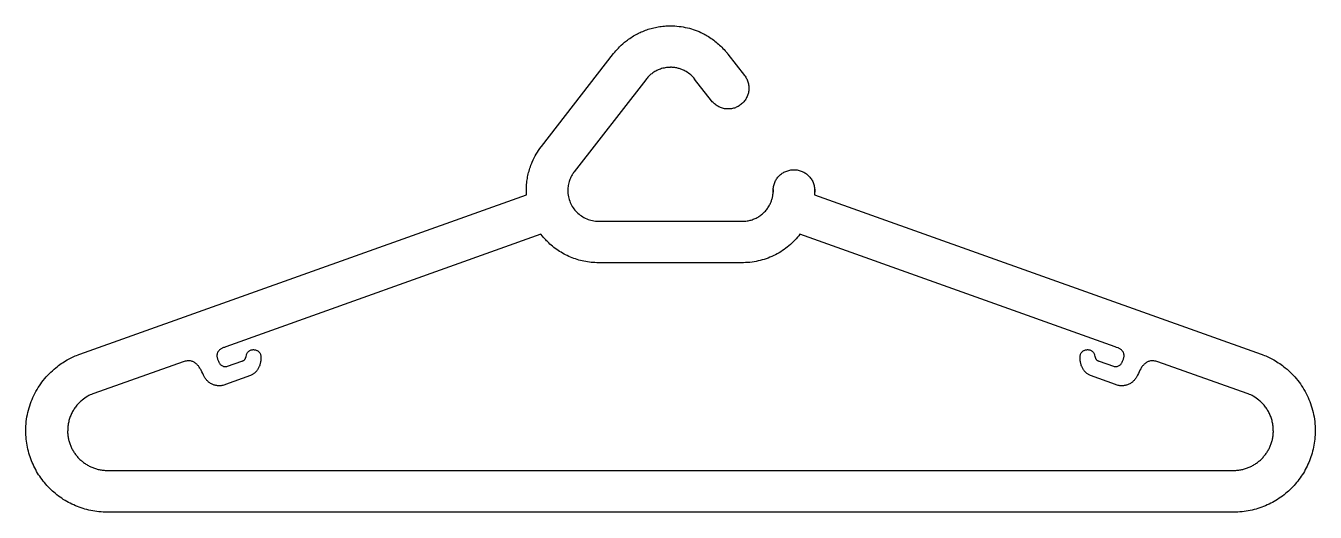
# Model space of a CAD drawing. Extents: x 27 to 2943, y 104 to 2866.
# Drawn here: x 993.4 to 1455, y 540.8 to 715 of the extents above; entities that cross this region are included whole.
import ezdxf

# ---------------------------------------------------------------- set-up
doc = ezdxf.new("R2010")
doc.units = 0
doc.layers.add('IMPORT_-_HANGER_PACK_EPS', color=18, linetype='CONTINUOUS')

msp = doc.modelspace()

# ---------------------------------------------------------------- linework, layer by layer
at = {"layer": 'IMPORT_-_HANGER_PACK_EPS'}
for points in [[(1275.74, 654.49), (1435.63, 597.45), (1435.63, 597.45), (1435.93, 597.34), (1436.23, 597.21), (1436.75, 597), (1437.27, 596.79), (1437.77, 596.57), (1438.27, 596.34), (1438.76, 596.1), (1439.25, 595.86), (1439.72, 595.61), (1440.19, 595.35), (1440.72, 595.04), (1441.24, 594.71), (1441.76, 594.38), (1442.27, 594.04), (1442.78, 593.68), (1443.28, 593.31), (1443.77, 592.93), (1444.26, 592.54), (1444.87, 592.03), (1445.46, 591.5), (1446.03, 590.96), (1446.6, 590.4), (1447.14, 589.83), (1447.67, 589.25), (1448.19, 588.65), (1448.69, 588.03), (1449.17, 587.41), (1449.64, 586.76), (1450.09, 586.11), (1450.52, 585.44), (1450.93, 584.77), (1451.33, 584.08), (1451.7, 583.37), (1452.06, 582.66), (1452.4, 581.94), (1452.72, 581.2), (1453.02, 580.46), (1453.3, 579.7), (1453.56, 578.94), (1453.8, 578.16), (1454.01, 577.38), (1454.21, 576.59), (1454.38, 575.79), (1454.53, 574.98), (1454.66, 574.17), (1454.77, 573.35), (1454.85, 572.52), (1454.91, 571.68), (1454.95, 570.84), (1454.96, 569.99), (1454.96, 569.99), (1454.93, 569.99), (1454.92, 569.24), (1454.89, 568.49), (1454.85, 567.74), (1454.78, 567), (1454.7, 566.27), (1454.6, 565.54), (1454.48, 564.82), (1454.34, 564.1), (1454.19, 563.39), (1454.02, 562.69), (1453.83, 561.99), (1453.62, 561.3), (1453.4, 560.62), (1453.17, 559.95), (1452.91, 559.28), (1452.65, 558.62), (1452.36, 557.97), (1452.06, 557.33), (1451.75, 556.7), (1451.42, 556.07), (1451.08, 555.46), (1450.72, 554.85), (1450.35, 554.26), (1449.96, 553.67), (1449.57, 553.09), (1449.15, 552.53), (1448.73, 551.97), (1448.29, 551.43), (1447.84, 550.89), (1447.38, 550.37), (1446.9, 549.86), (1446.41, 549.36), (1445.91, 548.87), (1445.4, 548.4), (1444.88, 547.94), (1444.35, 547.48), (1443.8, 547.05), (1443.25, 546.62), (1442.68, 546.21), (1442.11, 545.81), (1441.52, 545.43), (1440.92, 545.05), (1440.32, 544.7), (1439.7, 544.35), (1439.08, 544.03), (1438.45, 543.71), (1437.8, 543.41), (1437.15, 543.13), (1436.5, 542.86), (1435.83, 542.61), (1435.15, 542.37), (1434.47, 542.15), (1433.78, 541.95), (1433.09, 541.76), (1432.38, 541.59), (1431.67, 541.43), (1430.96, 541.3), (1430.24, 541.18), (1429.51, 541.08), (1428.77, 540.99), (1428.03, 540.93), (1427.29, 540.88), (1426.54, 540.85), (1425.78, 540.84), (1425.78, 540.81), (1425.78, 540.81), (1425.45, 540.82), (1425.11, 540.84), (1224.19, 540.84), (1023.26, 540.84), (1022.93, 540.82), (1022.59, 540.81), (1022.59, 540.81), (1022.59, 540.84), (1021.83, 540.85), (1021.08, 540.88), (1020.34, 540.93), (1019.6, 540.99), (1018.87, 541.08), (1018.14, 541.18), (1017.41, 541.3), (1016.7, 541.43), (1015.99, 541.59), (1015.29, 541.76), (1014.59, 541.95), (1013.9, 542.15), (1013.22, 542.37), (1012.54, 542.61), (1011.88, 542.86), (1011.22, 543.13), (1010.57, 543.41), (1009.93, 543.71), (1009.29, 544.03), (1008.67, 544.35), (1008.05, 544.7), (1007.45, 545.05), (1006.85, 545.43), (1006.27, 545.81), (1005.69, 546.21), (1005.13, 546.62), (1004.57, 547.05), (1004.03, 547.48), (1003.49, 547.94), (1002.97, 548.4), (1002.46, 548.87), (1001.96, 549.36), (1001.47, 549.86), (1001, 550.37), (1000.53, 550.89), (1000.08, 551.43), (999.64, 551.97), (999.22, 552.53), (998.81, 553.09), (998.41, 553.67), (998.02, 554.26), (997.65, 554.85), (997.29, 555.46), (996.95, 556.07), (996.62, 556.7), (996.31, 557.33), (996.01, 557.97), (995.73, 558.62), (995.46, 559.28), (995.21, 559.95), (994.97, 560.62), (994.75, 561.3), (994.54, 561.99), (994.36, 562.69), (994.19, 563.39), (994.03, 564.1), (993.9, 564.82), (993.78, 565.54), (993.67, 566.27), (993.59, 567), (993.53, 567.74), (993.48, 568.49), (993.45, 569.24), (993.44, 569.99), (993.41, 569.99), (993.41, 569.99), (993.42, 570.84), (993.46, 571.68), (993.52, 572.52), (993.6, 573.35), (993.71, 574.17), (993.84, 574.98), (993.99, 575.79), (994.17, 576.59), (994.36, 577.38), (994.58, 578.16), (994.82, 578.94), (995.08, 579.7), (995.35, 580.46), (995.65, 581.2), (995.97, 581.94), (996.31, 582.66), (996.67, 583.37), (997.05, 584.08), (997.44, 584.77), (997.86, 585.44), (998.29, 586.11), (998.74, 586.76), (999.2, 587.41), (999.68, 588.03), (1000.18, 588.65), (1000.7, 589.25), (1001.23, 589.83), (1001.78, 590.4), (1002.34, 590.96), (1002.92, 591.5), (1003.51, 592.03), (1004.11, 592.54), (1004.6, 592.93), (1005.09, 593.31), (1005.59, 593.68), (1006.1, 594.04), (1006.61, 594.38), (1007.13, 594.71), (1007.66, 595.04), (1008.19, 595.35), (1008.65, 595.61), (1009.13, 595.86), (1009.61, 596.1), (1010.1, 596.34), (1010.6, 596.57), (1011.11, 596.79), (1011.62, 597), (1012.14, 597.21), (1012.44, 597.34), (1012.75, 597.45), (1012.75, 597.45), (1172.64, 654.49), (1172.6, 655.25), (1172.59, 656.02), (1172.56, 656.02), (1172.56, 656.03), (1172.56, 656.03), (1172.59, 656.03), (1172.6, 656.59), (1172.61, 657.14), (1172.64, 657.69), (1172.68, 658.24), (1172.74, 658.79), (1172.8, 659.33), (1172.87, 659.87), (1172.96, 660.4), (1173.05, 660.93), (1173.16, 661.46), (1173.28, 661.98), (1173.4, 662.5), (1173.54, 663.01), (1173.69, 663.52), (1173.85, 664.03), (1174.02, 664.53), (1174.25, 665.16), (1174.51, 665.82), (1174.7, 666.24), (1175.03, 666.98), (1175.38, 667.7), (1175.74, 668.4), (1176.13, 669.09), (1176.54, 669.76), (1176.96, 670.42), (1177.4, 671.06), (1177.86, 671.68), (1177.99, 671.85), (1177.98, 671.86), (1203.79, 705.08), (1204.02, 705.36), (1204.26, 705.63), (1204.67, 706.12), (1205.09, 706.6), (1205.52, 707.06), (1205.95, 707.5), (1206.53, 708.05), (1207.13, 708.59), (1207.74, 709.12), (1208.38, 709.62), (1208.79, 709.94), (1209.21, 710.24), (1209.64, 710.54), (1210.07, 710.83), (1210.51, 711.11), (1210.96, 711.38), (1211.41, 711.65), (1211.86, 711.9), (1212.33, 712.15), (1212.79, 712.38), (1213.27, 712.61), (1213.74, 712.83), (1214.23, 713.04), (1214.71, 713.24), (1215.2, 713.43), (1215.7, 713.61), (1216.2, 713.78), (1216.71, 713.93), (1217.22, 714.08), (1217.73, 714.22), (1218.25, 714.35), (1218.77, 714.47), (1219.3, 714.58), (1219.83, 714.67), (1220.36, 714.76), (1220.9, 714.83), (1221.44, 714.9), (1221.98, 714.95), (1222.53, 714.99), (1223.08, 715.02), (1223.63, 715.04), (1224.19, 715.04), (1224.19, 715.04), (1224.19, 715.01), (1224.97, 715), (1225.74, 714.97), (1226.5, 714.91), (1227.26, 714.83), (1228.01, 714.74), (1228.76, 714.62), (1229.49, 714.48), (1230.22, 714.32), (1230.94, 714.13), (1231.65, 713.93), (1232.35, 713.71), (1233.04, 713.47), (1233.73, 713.22), (1234.4, 712.94), (1235.06, 712.64), (1235.71, 712.33), (1236.1, 712.13), (1236.5, 711.92), (1236.92, 711.68), (1237.36, 711.43), (1237.83, 711.14), (1238.3, 710.84), (1238.76, 710.53), (1239.21, 710.22), (1239.66, 709.89), (1240.09, 709.55), (1240.53, 709.2), (1240.95, 708.85), (1241.37, 708.48), (1241.78, 708.11), (1242.18, 707.73), (1242.57, 707.34), (1242.96, 706.94), (1243.34, 706.53), (1243.71, 706.11), (1244.07, 705.68), (1244.25, 705.49), (1244.42, 705.29), (1244.59, 705.09), (1244.74, 704.88), (1250.67, 697.26), (1250.89, 696.95), (1251.1, 696.63), (1251.29, 696.31), (1251.47, 695.98), (1251.62, 695.64), (1251.76, 695.3), (1251.88, 694.96), (1251.98, 694.61), (1252.07, 694.26), (1252.13, 693.9), (1252.18, 693.55), (1252.22, 693.19), (1252.23, 692.83), (1252.23, 692.47), (1252.21, 692.12), (1252.17, 691.76), (1252.12, 691.41), (1252.05, 691.06), (1251.97, 690.71), (1251.86, 690.37), (1251.74, 690.03), (1251.61, 689.7), (1251.45, 689.37), (1251.29, 689.05), (1251.1, 688.74), (1250.9, 688.43), (1250.68, 688.14), (1250.45, 687.85), (1250.2, 687.57), (1249.93, 687.31), (1249.65, 687.05), (1249.36, 686.81), (1249.05, 686.58), (1248.73, 686.37), (1248.41, 686.18), (1248.08, 686.01), (1247.74, 685.85), (1247.4, 685.71), (1247.06, 685.59), (1246.71, 685.49), (1246.36, 685.41), (1246, 685.34), (1245.65, 685.29), (1245.29, 685.26), (1244.93, 685.24), (1244.57, 685.24), (1244.22, 685.26), (1243.86, 685.3), (1243.51, 685.35), (1243.16, 685.42), (1242.81, 685.51), (1242.47, 685.61), (1242.13, 685.73), (1241.8, 685.87), (1241.47, 686.02), (1241.15, 686.19), (1240.84, 686.37), (1240.53, 686.58), (1240.24, 686.79), (1239.95, 687.03), (1239.67, 687.28), (1239.41, 687.54), (1239.15, 687.82), (1238.91, 688.12), (1232.83, 695.94), (1232.85, 695.96), (1232.53, 696.35), (1232.19, 696.72), (1231.83, 697.08), (1231.46, 697.42), (1231.06, 697.74), (1230.66, 698.05), (1230.23, 698.35), (1229.79, 698.62), (1229.48, 698.8), (1229.07, 699), (1228.79, 699.14), (1228.51, 699.27), (1228.22, 699.39), (1227.92, 699.5), (1227.63, 699.6), (1227.33, 699.7), (1227.02, 699.79), (1226.72, 699.87), (1226.41, 699.94), (1226.1, 700), (1225.78, 700.05), (1225.47, 700.09), (1225.15, 700.13), (1224.83, 700.15), (1224.51, 700.17), (1224.19, 700.17), (1224.19, 700.14), (1224.19, 700.14), (1223.71, 700.13), (1223.24, 700.1), (1222.77, 700.05), (1222.32, 699.99), (1221.87, 699.9), (1221.42, 699.8), (1220.98, 699.68), (1220.55, 699.54), (1220.13, 699.38), (1219.72, 699.21), (1219.32, 699.03), (1218.93, 698.82), (1218.54, 698.61), (1218.17, 698.37), (1217.81, 698.13), (1217.46, 697.87), (1217.19, 697.66), (1216.93, 697.43), (1216.68, 697.2), (1216.43, 696.96), (1216.11, 696.63), (1215.82, 696.31), (1215.61, 696.02), (1215.38, 695.73), (1189.74, 662.73), (1189.72, 662.74), (1189.52, 662.46), (1189.32, 662.19), (1189.14, 661.91), (1188.96, 661.63), (1188.8, 661.34), (1188.64, 661.05), (1188.49, 660.76), (1188.36, 660.47), (1188.25, 660.18), (1188.15, 659.93), (1188.04, 659.64), (1187.9, 659.21), (1187.78, 658.77), (1187.68, 658.33), (1187.59, 657.88), (1187.52, 657.42), (1187.47, 656.96), (1187.44, 656.5), (1187.43, 656.03), (1187.46, 656.03), (1187.46, 656.03), (1187.46, 656.02), (1187.43, 656.02), (1187.45, 655.46), (1187.49, 654.91), (1187.56, 654.36), (1187.66, 653.82), (1187.78, 653.29), (1187.93, 652.77), (1188.1, 652.26), (1188.3, 651.76), (1188.52, 651.28), (1188.77, 650.8), (1189.04, 650.34), (1189.32, 649.89), (1189.63, 649.46), (1189.96, 649.05), (1190.31, 648.64), (1190.68, 648.26), (1191.06, 647.89), (1191.46, 647.54), (1191.88, 647.21), (1192.31, 646.91), (1192.76, 646.62), (1193.22, 646.35), (1193.7, 646.11), (1194.18, 645.88), (1194.68, 645.69), (1195.19, 645.51), (1195.71, 645.36), (1196.24, 645.24), (1196.78, 645.14), (1197.33, 645.07), (1197.88, 645.03), (1198.44, 645.01), (1198.44, 645.04), (1198.44, 645.04), (1249.93, 645.04), (1249.99, 645.04), (1249.99, 645.01), (1249.99, 645.01), (1250.39, 645.02), (1250.79, 645.05), (1251.19, 645.08), (1251.58, 645.13), (1251.97, 645.2), (1252.35, 645.28), (1252.73, 645.37), (1253.1, 645.47), (1253.46, 645.59), (1253.83, 645.72), (1254.18, 645.86), (1254.53, 646.01), (1254.87, 646.18), (1255.21, 646.35), (1255.54, 646.54), (1255.86, 646.74), (1256.17, 646.95), (1256.48, 647.17), (1256.78, 647.4), (1257.07, 647.64), (1257.35, 647.89), (1257.63, 648.15), (1257.89, 648.41), (1258.15, 648.69), (1258.39, 648.98), (1258.63, 649.27), (1258.86, 649.57), (1259.07, 649.88), (1259.28, 650.2), (1259.47, 650.52), (1259.66, 650.85), (1259.83, 651.19), (1259.96, 651.46), (1260.08, 651.74), (1260.19, 652.01), (1260.3, 652.29), (1260.39, 652.57), (1260.48, 652.86), (1260.57, 653.15), (1260.64, 653.44), (1260.71, 653.73), (1260.77, 654.03), (1260.82, 654.34), (1260.86, 654.64), (1260.89, 654.95), (1260.92, 655.27), (1260.93, 655.58), (1260.94, 655.9), (1260.94, 656.03), (1260.94, 656.03), (1260.92, 655.43), (1260.92, 655.41), (1260.91, 655.49), (1260.91, 656.03), (1260.92, 656.41), (1260.95, 656.79), (1261, 657.16), (1261.06, 657.53), (1261.15, 657.89), (1261.25, 658.24), (1261.36, 658.59), (1261.5, 658.93), (1261.65, 659.26), (1261.81, 659.58), (1261.99, 659.89), (1262.18, 660.19), (1262.39, 660.48), (1262.61, 660.76), (1262.85, 661.03), (1263.09, 661.29), (1263.35, 661.54), (1263.62, 661.77), (1263.91, 662), (1264.2, 662.2), (1264.5, 662.4), (1264.81, 662.58), (1265.13, 662.74), (1265.46, 662.89), (1265.8, 663.02), (1266.15, 663.14), (1266.5, 663.24), (1266.86, 663.32), (1267.23, 663.39), (1267.6, 663.44), (1267.98, 663.47), (1268.36, 663.48), (1268.75, 663.47), (1269.12, 663.44), (1269.5, 663.39), (1269.86, 663.32), (1270.22, 663.24), (1270.58, 663.14), (1270.92, 663.02), (1271.26, 662.89), (1271.59, 662.74), (1271.91, 662.58), (1272.23, 662.4), (1272.53, 662.2), (1272.82, 662), (1273.1, 661.77), (1273.37, 661.54), (1273.63, 661.29), (1273.88, 661.03), (1274.11, 660.76), (1274.33, 660.48), (1274.54, 660.19), (1274.73, 659.89), (1274.91, 659.58), (1275.08, 659.26), (1275.23, 658.93), (1275.36, 658.59), (1275.48, 658.24), (1275.58, 657.89), (1275.66, 657.53), (1275.73, 657.16), (1275.77, 656.79), (1275.8, 656.41), (1275.81, 656.03), (1275.81, 655.48), (1275.8, 656.03), (1275.79, 656.03), (1275.78, 655.78), (1275.77, 655.13), (1275.74, 654.49)], [(1260.94, 656.03), (1260.94, 656.46), (1260.93, 656.03)], [(1275.8, 656.03), (1275.8, 656.42), (1275.79, 656.37), (1275.78, 656.03)], [(1177.83, 640.38), (1065.04, 600.08), (1064.49, 599.87), (1064.23, 599.76), (1063.99, 599.65), (1063.76, 599.54), (1063.54, 599.42), (1063.34, 599.3), (1063.15, 599.18), (1062.97, 599.05), (1062.8, 598.92), (1062.65, 598.79), (1062.51, 598.65), (1062.38, 598.51), (1062.27, 598.36), (1062.17, 598.21), (1062.08, 598.05), (1062.01, 597.88), (1061.94, 597.71), (1061.9, 597.54), (1061.86, 597.36), (1061.84, 597.17), (1061.83, 596.97), (1061.83, 596.77), (1061.85, 596.56), (1061.88, 596.35), (1061.93, 596.12), (1061.98, 595.89), (1062.06, 595.65), (1062.14, 595.4), (1062.24, 595.15), (1062.35, 594.88), (1062.47, 594.61), (1062.59, 594.38), (1062.72, 594.17), (1062.87, 593.97), (1063.04, 593.78), (1063.21, 593.61), (1063.4, 593.46), (1063.6, 593.32), (1063.8, 593.21), (1064.02, 593.11), (1064.24, 593.04), (1064.47, 592.98), (1064.7, 592.95), (1064.94, 592.95), (1065.18, 592.97), (1065.43, 593.01), (1065.67, 593.08), (1070.7, 594.87), (1070.91, 594.94), (1071.09, 595.03), (1071.26, 595.11), (1071.41, 595.2), (1071.54, 595.3), (1071.66, 595.41), (1071.77, 595.52), (1071.86, 595.64), (1071.95, 595.77), (1072.03, 595.92), (1072.1, 596.07), (1072.16, 596.24), (1072.27, 596.62), (1072.38, 597.05), (1072.45, 597.32), (1072.54, 597.57), (1072.66, 597.79), (1072.79, 598), (1072.93, 598.19), (1073.1, 598.36), (1073.27, 598.51), (1073.46, 598.64), (1073.66, 598.76), (1073.86, 598.85), (1074.08, 598.93), (1074.3, 598.98), (1074.52, 599.02), (1074.75, 599.04), (1074.98, 599.04), (1075.21, 599.03), (1075.43, 598.99), (1075.65, 598.94), (1075.87, 598.87), (1076.09, 598.79), (1076.29, 598.68), (1076.48, 598.56), (1076.67, 598.42), (1076.84, 598.26), (1077, 598.09), (1077.14, 597.9), (1077.27, 597.69), (1077.37, 597.47), (1077.46, 597.22), (1077.53, 596.97), (1077.57, 596.69), (1077.59, 596.4), (1077.59, 596.11), (1077.58, 595.82), (1077.56, 595.54), (1077.54, 595.26), (1077.51, 594.98), (1077.47, 594.71), (1077.42, 594.45), (1077.36, 594.18), (1077.3, 593.93), (1077.22, 593.67), (1077.14, 593.43), (1077.06, 593.18), (1076.96, 592.95), (1076.86, 592.72), (1076.75, 592.5), (1076.64, 592.28), (1076.51, 592.07), (1076.38, 591.86), (1076.24, 591.67), (1076.1, 591.48), (1075.95, 591.3), (1075.79, 591.12), (1075.63, 590.95), (1075.46, 590.8), (1075.29, 590.65), (1075.1, 590.5), (1074.92, 590.37), (1074.72, 590.25), (1074.52, 590.13), (1074.32, 590.03), (1074.11, 589.93), (1073.89, 589.84), (1064.93, 586.51), (1064.61, 586.4), (1064.28, 586.3), (1063.95, 586.23), (1063.63, 586.17), (1063.31, 586.13), (1062.99, 586.1), (1062.68, 586.09), (1062.37, 586.1), (1062.07, 586.12), (1061.77, 586.16), (1061.47, 586.21), (1061.19, 586.28), (1060.9, 586.36), (1060.62, 586.45), (1060.35, 586.56), (1060.09, 586.68), (1059.83, 586.81), (1059.58, 586.95), (1059.33, 587.11), (1059.09, 587.27), (1058.87, 587.44), (1058.65, 587.63), (1058.44, 587.82), (1058.23, 588.02), (1058.04, 588.23), (1057.86, 588.45), (1057.69, 588.68), (1057.53, 588.91), (1057.37, 589.15), (1057.23, 589.39), (1057.1, 589.65), (1056.99, 589.9), (1056.73, 590.5), (1056.45, 591.08), (1056.16, 591.65), (1056.01, 591.93), (1055.86, 592.2), (1055.7, 592.46), (1055.53, 592.71), (1055.36, 592.96), (1055.18, 593.19), (1055, 593.42), (1054.8, 593.63), (1054.61, 593.84), (1054.4, 594.02), (1054.18, 594.2), (1053.96, 594.36), (1053.73, 594.51), (1053.49, 594.64), (1053.24, 594.75), (1052.98, 594.85), (1052.71, 594.92), (1052.42, 594.98), (1052.13, 595.02), (1051.83, 595.04), (1051.51, 595.04), (1051.18, 595.01), (1050.84, 594.96), (1050.49, 594.89), (1050.13, 594.79), (1049.75, 594.66), (1017.73, 583.33), (1017.73, 583.33), (1017.39, 583.22), (1016.93, 583.03), (1016.48, 582.82), (1016.03, 582.59), (1015.57, 582.34), (1015.04, 582.03), (1014.54, 581.7), (1014.06, 581.35), (1013.6, 580.99), (1013.31, 580.75), (1013.02, 580.49), (1012.74, 580.23), (1012.47, 579.96), (1012.21, 579.68), (1011.95, 579.4), (1011.7, 579.1), (1011.45, 578.8), (1011.22, 578.5), (1010.99, 578.19), (1010.78, 577.87), (1010.57, 577.54), (1010.37, 577.21), (1010.18, 576.88), (1009.99, 576.53), (1009.82, 576.19), (1009.65, 575.83), (1009.5, 575.47), (1009.35, 575.11), (1009.22, 574.74), (1009.09, 574.37), (1008.98, 573.99), (1008.87, 573.61), (1008.78, 573.22), (1008.69, 572.83), (1008.62, 572.44), (1008.56, 572.04), (1008.5, 571.64), (1008.46, 571.23), (1008.43, 570.82), (1008.42, 570.41), (1008.41, 569.99), (1008.41, 569.99), (1008.38, 569.99), (1008.39, 569.63), (1008.4, 569.27), (1008.42, 568.91), (1008.46, 568.55), (1008.5, 568.19), (1008.55, 567.84), (1008.6, 567.49), (1008.67, 567.15), (1008.75, 566.8), (1008.83, 566.46), (1008.92, 566.12), (1009.02, 565.79), (1009.13, 565.46), (1009.25, 565.13), (1009.37, 564.81), (1009.5, 564.49), (1009.64, 564.17), (1009.79, 563.86), (1009.94, 563.55), (1010.11, 563.25), (1010.27, 562.95), (1010.45, 562.65), (1010.63, 562.36), (1010.82, 562.08), (1011.02, 561.79), (1011.22, 561.52), (1011.43, 561.25), (1011.64, 560.98), (1011.86, 560.72), (1012.09, 560.46), (1012.32, 560.21), (1012.56, 559.97), (1012.81, 559.73), (1013.06, 559.5), (1013.31, 559.27), (1013.57, 559.05), (1013.84, 558.84), (1014.11, 558.63), (1014.38, 558.43), (1014.66, 558.23), (1014.95, 558.04), (1015.23, 557.86), (1015.53, 557.69), (1015.83, 557.52), (1016.13, 557.36), (1016.43, 557.2), (1016.75, 557.06), (1017.06, 556.92), (1017.38, 556.79), (1017.7, 556.66), (1018.02, 556.55), (1018.35, 556.44), (1018.69, 556.34), (1019.02, 556.24), (1019.36, 556.16), (1019.7, 556.08), (1020.05, 556.02), (1020.39, 555.96), (1020.74, 555.91), (1021.1, 555.86), (1021.45, 555.83), (1021.81, 555.81), (1022.17, 555.79), (1022.53, 555.78), (1022.56, 555.79), (1022.59, 555.79), (1022.59, 555.81), (1022.59, 555.81), (1022.92, 555.81), (1023.24, 555.79), (1224.19, 555.79), (1425.13, 555.79), (1425.45, 555.81), (1425.78, 555.81), (1425.78, 555.81), (1425.78, 555.79), (1425.81, 555.79), (1425.84, 555.78), (1426.2, 555.79), (1426.56, 555.81), (1426.92, 555.83), (1427.28, 555.86), (1427.63, 555.91), (1427.98, 555.96), (1428.33, 556.02), (1428.67, 556.08), (1429.01, 556.16), (1429.35, 556.24), (1429.69, 556.34), (1430.02, 556.44), (1430.35, 556.55), (1430.67, 556.66), (1430.99, 556.79), (1431.31, 556.92), (1431.63, 557.06), (1431.94, 557.2), (1432.24, 557.36), (1432.55, 557.52), (1432.84, 557.69), (1433.14, 557.86), (1433.43, 558.04), (1433.71, 558.23), (1433.99, 558.43), (1434.27, 558.63), (1434.54, 558.84), (1434.8, 559.05), (1435.06, 559.27), (1435.32, 559.5), (1435.56, 559.73), (1435.81, 559.97), (1436.05, 560.21), (1436.28, 560.46), (1436.51, 560.72), (1436.73, 560.98), (1436.94, 561.25), (1437.15, 561.52), (1437.36, 561.79), (1437.55, 562.08), (1437.74, 562.36), (1437.92, 562.65), (1438.1, 562.95), (1438.27, 563.25), (1438.43, 563.55), (1438.58, 563.86), (1438.73, 564.17), (1438.87, 564.49), (1439, 564.81), (1439.12, 565.13), (1439.24, 565.46), (1439.35, 565.79), (1439.45, 566.12), (1439.54, 566.46), (1439.63, 566.8), (1439.7, 567.15), (1439.77, 567.49), (1439.83, 567.84), (1439.88, 568.19), (1439.92, 568.55), (1439.95, 568.91), (1439.97, 569.27), (1439.99, 569.63), (1439.99, 569.99), (1439.96, 569.99), (1439.96, 569.99), (1439.96, 570.41), (1439.94, 570.82), (1439.91, 571.23), (1439.87, 571.64), (1439.82, 572.04), (1439.75, 572.44), (1439.68, 572.83), (1439.6, 573.22), (1439.5, 573.61), (1439.4, 573.99), (1439.28, 574.37), (1439.15, 574.74), (1439.02, 575.11), (1438.87, 575.47), (1438.72, 575.83), (1438.55, 576.19), (1438.38, 576.53), (1438.2, 576.88), (1438.01, 577.21), (1437.8, 577.54), (1437.6, 577.87), (1437.38, 578.19), (1437.15, 578.5), (1436.92, 578.8), (1436.68, 579.1), (1436.42, 579.4), (1436.17, 579.68), (1435.9, 579.96), (1435.63, 580.23), (1435.35, 580.49), (1435.06, 580.75), (1434.77, 580.99), (1434.31, 581.35), (1433.83, 581.7), (1433.33, 582.03), (1432.8, 582.34), (1432.35, 582.59), (1431.89, 582.82), (1431.44, 583.03), (1430.99, 583.22), (1430.65, 583.33), (1430.65, 583.33), (1398.63, 594.66), (1398.25, 594.79), (1397.88, 594.89), (1397.53, 594.96), (1397.19, 595.01), (1396.86, 595.04), (1396.55, 595.04), (1396.24, 595.02), (1395.95, 594.98), (1395.67, 594.92), (1395.4, 594.85), (1395.14, 594.75), (1394.89, 594.64), (1394.64, 594.51), (1394.41, 594.36), (1394.19, 594.2), (1393.97, 594.02), (1393.77, 593.84), (1393.57, 593.63), (1393.38, 593.42), (1393.19, 593.19), (1393.01, 592.96), (1392.84, 592.71), (1392.68, 592.46), (1392.52, 592.2), (1392.21, 591.65), (1391.92, 591.08), (1391.65, 590.5), (1391.39, 589.9), (1391.27, 589.65), (1391.14, 589.39), (1391, 589.15), (1390.85, 588.91), (1390.69, 588.68), (1390.51, 588.45), (1390.33, 588.23), (1390.14, 588.02), (1389.94, 587.82), (1389.73, 587.63), (1389.51, 587.44), (1389.28, 587.27), (1389.04, 587.11), (1388.8, 586.95), (1388.55, 586.81), (1388.29, 586.68), (1388.02, 586.56), (1387.75, 586.45), (1387.47, 586.36), (1387.19, 586.28), (1386.9, 586.21), (1386.6, 586.16), (1386.3, 586.12), (1386, 586.1), (1385.69, 586.09), (1385.38, 586.1), (1385.06, 586.13), (1384.74, 586.17), (1384.42, 586.23), (1384.09, 586.3), (1383.77, 586.4), (1383.44, 586.51), (1374.48, 589.84), (1374.26, 589.93), (1374.05, 590.03), (1373.85, 590.13), (1373.65, 590.25), (1373.46, 590.37), (1373.27, 590.5), (1373.09, 590.65), (1372.91, 590.8), (1372.74, 590.95), (1372.58, 591.12), (1372.42, 591.3), (1372.27, 591.48), (1372.13, 591.67), (1371.99, 591.86), (1371.86, 592.07), (1371.74, 592.28), (1371.62, 592.5), (1371.51, 592.72), (1371.41, 592.95), (1371.31, 593.18), (1371.23, 593.43), (1371.15, 593.67), (1371.08, 593.93), (1371.01, 594.18), (1370.95, 594.45), (1370.91, 594.71), (1370.86, 594.98), (1370.83, 595.26), (1370.81, 595.54), (1370.79, 595.82), (1370.78, 596.11), (1370.79, 596.4), (1370.8, 596.69), (1370.85, 596.97), (1370.91, 597.22), (1371, 597.47), (1371.11, 597.69), (1371.23, 597.9), (1371.37, 598.09), (1371.53, 598.26), (1371.7, 598.42), (1371.89, 598.56), (1372.08, 598.68), (1372.29, 598.79), (1372.5, 598.87), (1372.72, 598.94), (1372.94, 598.99), (1373.17, 599.03), (1373.4, 599.04), (1373.62, 599.04), (1373.85, 599.02), (1374.07, 598.98), (1374.29, 598.93), (1374.51, 598.85), (1374.72, 598.76), (1374.91, 598.64), (1375.1, 598.51), (1375.28, 598.36), (1375.44, 598.19), (1375.58, 598), (1375.72, 597.79), (1375.83, 597.57), (1375.92, 597.32), (1375.99, 597.05), (1376.1, 596.62), (1376.15, 596.42), (1376.21, 596.24), (1376.28, 596.07), (1376.34, 595.92), (1376.42, 595.77), (1376.51, 595.64), (1376.6, 595.52), (1376.71, 595.41), (1376.83, 595.3), (1376.97, 595.2), (1377.11, 595.11), (1377.28, 595.03), (1377.46, 594.94), (1377.67, 594.87), (1382.7, 593.08), (1382.95, 593.01), (1383.19, 592.97), (1383.43, 592.95), (1383.67, 592.95), (1383.9, 592.98), (1384.13, 593.04), (1384.35, 593.11), (1384.57, 593.21), (1384.78, 593.32), (1384.97, 593.46), (1385.16, 593.61), (1385.34, 593.78), (1385.5, 593.97), (1385.65, 594.17), (1385.78, 594.38), (1385.9, 594.61), (1386.02, 594.88), (1386.14, 595.15), (1386.23, 595.4), (1386.32, 595.65), (1386.39, 595.89), (1386.45, 596.12), (1386.49, 596.35), (1386.52, 596.56), (1386.54, 596.77), (1386.54, 596.97), (1386.53, 597.17), (1386.51, 597.36), (1386.48, 597.54), (1386.43, 597.71), (1386.37, 597.88), (1386.29, 598.05), (1386.2, 598.21), (1386.1, 598.36), (1385.99, 598.51), (1385.86, 598.65), (1385.72, 598.79), (1385.57, 598.92), (1385.4, 599.05), (1385.23, 599.18), (1385.03, 599.3), (1384.83, 599.42), (1384.61, 599.54), (1384.38, 599.65), (1383.88, 599.87), (1383.33, 600.08), (1270.51, 640.39), (1270.07, 639.83), (1269.61, 639.27), (1269.14, 638.73), (1268.65, 638.21), (1268.15, 637.69), (1267.63, 637.19), (1267.1, 636.71), (1266.56, 636.24), (1266, 635.78), (1265.43, 635.34), (1264.85, 634.92), (1264.26, 634.51), (1263.65, 634.12), (1263.04, 633.74), (1262.41, 633.38), (1261.77, 633.04), (1261.12, 632.72), (1260.46, 632.41), (1259.79, 632.13), (1259.11, 631.86), (1258.42, 631.61), (1257.72, 631.37), (1257.02, 631.16), (1256.3, 630.97), (1255.58, 630.8), (1254.85, 630.64), (1254.11, 630.51), (1253.37, 630.4), (1252.62, 630.31), (1251.86, 630.25), (1251.09, 630.2), (1250.33, 630.18), (1249.99, 630.17), (1249.99, 630.14), (1249.93, 630.14), (1198.44, 630.14), (1198.44, 630.14), (1198.44, 630.17), (1197.77, 630.18), (1197.11, 630.2), (1196.45, 630.25), (1195.79, 630.3), (1195.14, 630.38), (1194.49, 630.47), (1193.85, 630.57), (1193.22, 630.7), (1192.59, 630.83), (1191.96, 630.98), (1191.35, 631.15), (1190.73, 631.33), (1190.13, 631.53), (1189.53, 631.74), (1188.94, 631.96), (1188.36, 632.2), (1187.78, 632.45), (1187.21, 632.71), (1186.65, 632.99), (1186.09, 633.28), (1185.55, 633.59), (1185.01, 633.9), (1184.48, 634.23), (1183.96, 634.58), (1183.45, 634.93), (1182.95, 635.29), (1182.46, 635.67), (1181.98, 636.06), (1181.5, 636.46), (1181.04, 636.87), (1180.59, 637.29), (1180.14, 637.72), (1179.83, 638.04), (1179.53, 638.36), (1179.23, 638.68), (1178.94, 639.01), (1178.65, 639.35), (1178.37, 639.69), (1177.83, 640.38)]]:
    msp.add_lwpolyline(points, close=True, dxfattribs=at)

doc.saveas('drawing.dxf')
